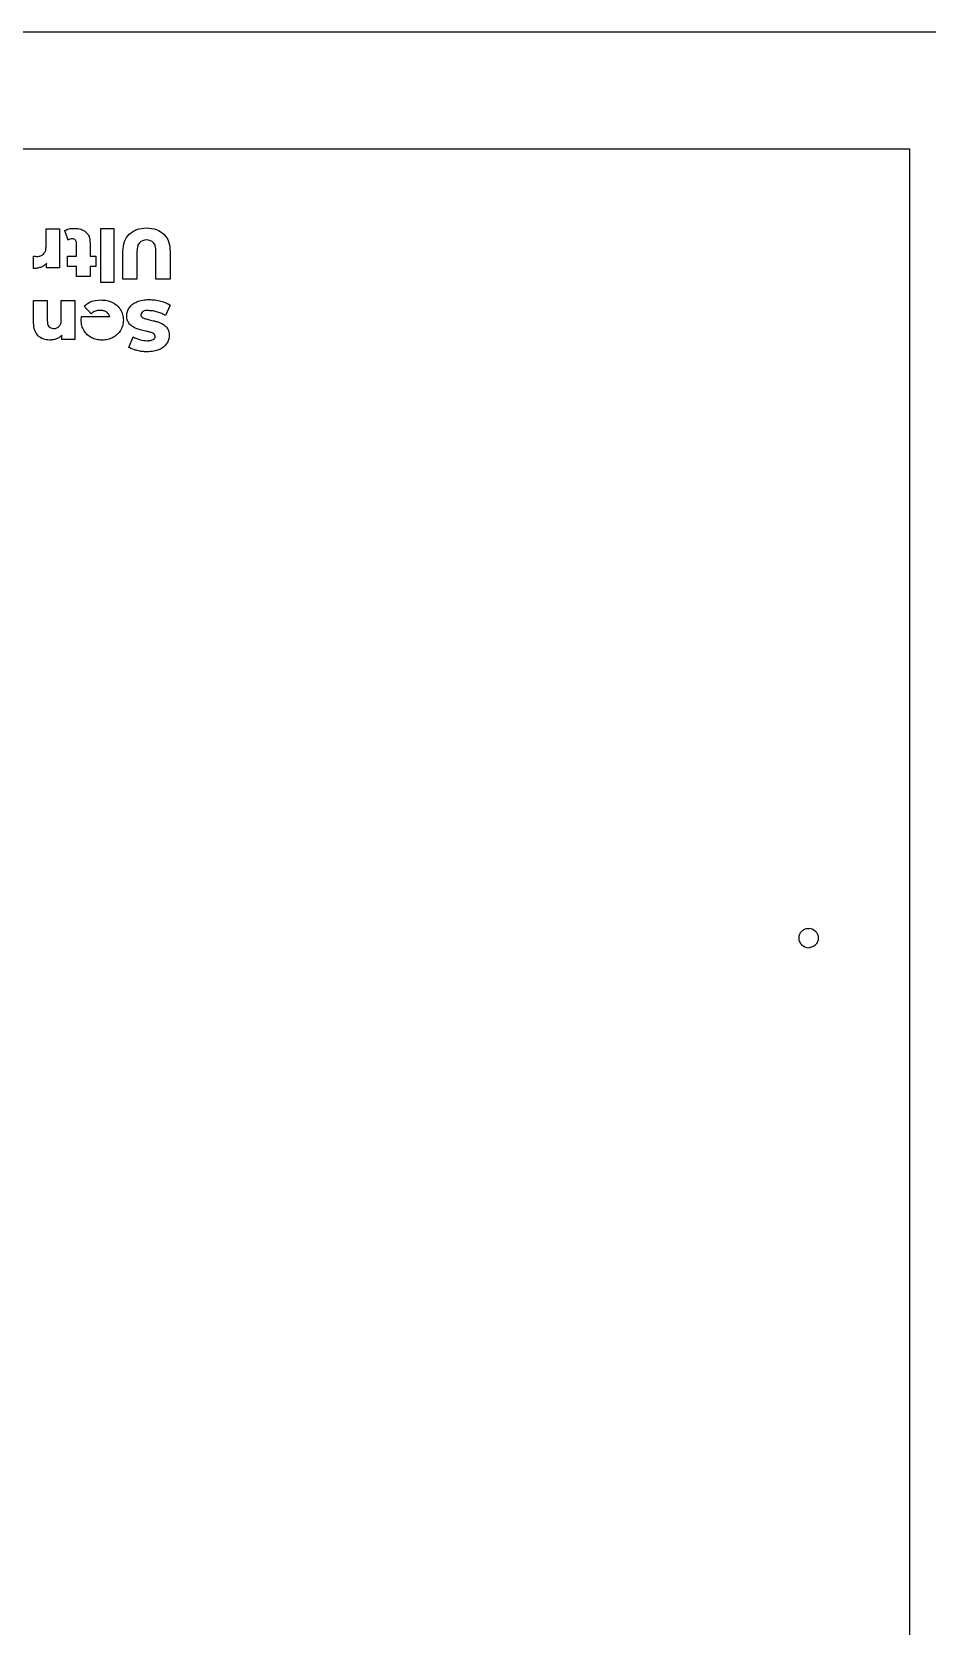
# Model space of a CAD drawing. Header units: millimetres. Extents: x -2859 to -934, y -450 to 850.
# Drawn here: x -2484.1 to -2359.1, y 628 to 850.5 of the extents above; entities that cross this region are included whole.
import ezdxf

# ---------------------------------------------------------------- set-up
doc = ezdxf.new("R2010")
doc.units = ezdxf.units.MM
doc.layers.get('0').update_dxf_attribs({"linetype": 'CONTINUOUS'})

msp = doc.modelspace()

# ---------------------------------------------------------------- linework, layer by layer
for p, q in [((-2482.12, 822.97), (-2480.22, 822.97)), ((-2482.12, 820.48), (-2482.12, 822.97)), ((-2480.22, 822.97), (-2480.22, 817.55)), ((-2479.02, 821.42), (-2479.49, 822.75)), ((-2483.85, 817.46), (-2483.85, 819.17)), ((-2479.11, 817.75), (-2479.11, 819.17)), ((-2479.11, 819.17), (-2477.87, 819.17)), ((-2477.87, 819.17), (-2477.87, 820.97)), ((-2475.97, 820.99), (-2475.97, 819.17)), ((-2475.97, 819.17), (-2475.18, 819.17)), ((-2475.18, 819.17), (-2475.18, 817.75)), ((-2471.37, 815.97), (-2471.37, 819.85)), ((-2469.42, 819.79), (-2469.42, 815.97)), ((-2466.77, 815.97), (-2466.77, 819.79)), ((-2464.79, 819.85), (-2464.79, 815.97)), ((-2482.03, 817.55), (-2482.03, 818.2)), ((-2480.22, 817.55), (-2482.03, 817.55)), ((-2477.87, 817.75), (-2479.11, 817.75)), ((-2477.87, 816.34), (-2477.87, 817.75)), ((-2475.18, 817.75), (-2475.97, 817.75)), ((-2475.97, 817.75), (-2475.97, 816.34)), ((-2475.97, 816.34), (-2477.87, 816.34)), ((-2469.42, 815.97), (-2471.37, 815.97)), ((-2464.79, 815.97), (-2466.77, 815.97)), ((-2483.85, 809.87), (-2483.85, 812.97)), ((-2483.85, 812.97), (-2481.95, 812.97)), ((-2481.95, 812.97), (-2481.95, 810.18)), ((-2479.98, 810.35), (-2479.98, 812.97)), ((-2479.98, 812.97), (-2478.08, 812.97)), ((-2478.08, 812.97), (-2478.08, 807.55)), ((-2464.79, 812.34), (-2465.44, 810.88)), ((-2477.17, 810.74), (-2473.23, 810.74)), ((-2475.81, 811.14), (-2476.81, 812.18)), ((-2479.89, 807.55), (-2479.89, 808.14)), ((-2470.55, 806.44), (-2469.94, 807.91)), ((-2478.08, 807.55), (-2479.89, 807.55))]:
    msp.add_line(p, q)
for points in [[(-1934.41, 850.48), (-1934.41, -449.52), (-2859.41, -449.52), (-2859.41, 850.48)], [(-2361.56, 414.15), (-2761.56, 414.15), (-2761.56, 834.15), (-2361.56, 834.15)], [(-2472.62, 815.55), (-2472.62, 822.97), (-2474.52, 822.97), (-2474.52, 815.55)]]:
    msp.add_lwpolyline(points, close=True)
for radius, start, end in [(1.17, 44.4755, 90.002), (1.5, 224.4799, 269.9975)]:
    msp.add_arc((-2375.56, 724.15), radius, start, end)
for points, knots in [([(-2479.49, 822.75), (-2479.4, 822.8), (-2479.22, 822.9), (-2479.01, 822.96), (-2478.9, 822.98)], [0, 0, 0, 0, 0.02973979, 0.06307253, 0.06307253, 0.06307253, 0.06307253]), ([(-2478.44, 821.59), (-2478.54, 821.59), (-2478.75, 821.58), (-2478.93, 821.47), (-2479.02, 821.42)], [0, 0, 0, 0, 0.03129, 0.06114896, 0.06114896, 0.06114896, 0.06114896]), ([(-2478.9, 822.98), (-2478.79, 823.01), (-2478.54, 823.06), (-2478.3, 823.06), (-2478.17, 823.06)], [0, 0, 0, 0, 0.03612682, 0.07405452, 0.07405452, 0.07405452, 0.07405452]), ([(-2478.02, 821.43), (-2478.08, 821.48), (-2478.2, 821.58), (-2478.36, 821.59), (-2478.44, 821.59)], [0, 0, 0, 0, 0.02194671, 0.04568281, 0.04568281, 0.04568281, 0.04568281]), ([(-2478.17, 823.06), (-2477.85, 823.05), (-2477.25, 823.03), (-2476.76, 822.7), (-2476.54, 822.54)], [0, 0, 0, 0, 0.0946472, 0.1741238, 0.1741238, 0.1741238, 0.1741238]), ([(-2477.87, 820.97), (-2477.87, 821.06), (-2477.88, 821.23), (-2477.98, 821.37), (-2478.02, 821.43)], [0, 0, 0, 0, 0.02616356, 0.04897322, 0.04897322, 0.04897322, 0.04897322]), ([(-2476.54, 822.54), (-2476.37, 822.34), (-2476.01, 821.89), (-2475.98, 821.31), (-2475.97, 820.99)], [0, 0, 0, 0, 0.0775894, 0.1689576, 0.1689576, 0.1689576, 0.1689576]), ([(-2471.37, 819.85), (-2471.34, 820.33), (-2471.3, 821.23), (-2470.76, 821.94), (-2470.5, 822.26)], [0, 0, 0, 0, 0.1399311, 0.2614479, 0.2614479, 0.2614479, 0.2614479]), ([(-2470.5, 822.26), (-2470.17, 822.51), (-2469.45, 823.05), (-2468.56, 823.09), (-2468.08, 823.11)], [0, 0, 0, 0, 0.1218773, 0.2621216, 0.2621216, 0.2621216, 0.2621216]), ([(-2468.1, 821.47), (-2468.48, 821.38), (-2469.33, 821.18), (-2469.39, 820.28), (-2469.42, 819.79)], [0, 0, 0, 0, 0.1075407, 0.2377905, 0.2377905, 0.2377905, 0.2377905]), ([(-2466.77, 819.79), (-2466.8, 820.28), (-2466.86, 821.18), (-2467.71, 821.38), (-2468.1, 821.47)], [0, 0, 0, 0, 0.1303134, 0.2385449, 0.2385449, 0.2385449, 0.2385449]), ([(-2468.08, 823.11), (-2467.6, 823.09), (-2466.7, 823.05), (-2465.99, 822.51), (-2465.65, 822.26)], [0, 0, 0, 0, 0.1402443, 0.2621216, 0.2621216, 0.2621216, 0.2621216]), ([(-2465.65, 822.26), (-2465.4, 821.94), (-2464.86, 821.23), (-2464.81, 820.33), (-2464.79, 819.85)], [0, 0, 0, 0, 0.1215168, 0.2614479, 0.2614479, 0.2614479, 0.2614479]), ([(-2483.85, 819.17), (-2483.77, 819.17), (-2483.63, 819.15), (-2483.48, 819.15), (-2483.42, 819.14)], [0, 0, 0, 0, 0.02385641, 0.04312093, 0.04312093, 0.04312093, 0.04312093]), ([(-2483.42, 819.14), (-2483.23, 819.15), (-2482.88, 819.17), (-2482.6, 819.38), (-2482.46, 819.47)], [0, 0, 0, 0, 0.0549974, 0.1029955, 0.1029955, 0.1029955, 0.1029955]), ([(-2482.46, 819.47), (-2482.36, 819.61), (-2482.14, 819.91), (-2482.13, 820.28), (-2482.12, 820.48)], [0, 0, 0, 0, 0.049118, 0.1089925, 0.1089925, 0.1089925, 0.1089925]), ([(-2482.78, 817.65), (-2482.95, 817.6), (-2483.29, 817.48), (-2483.66, 817.47), (-2483.85, 817.46)], [0, 0, 0, 0, 0.051769, 0.1085826, 0.1085826, 0.1085826, 0.1085826]), ([(-2482.03, 818.2), (-2482.13, 818.09), (-2482.35, 817.85), (-2482.64, 817.72), (-2482.78, 817.65)], [0, 0, 0, 0, 0.04649765, 0.09455265, 0.09455265, 0.09455265, 0.09455265]), ([(-2476.81, 812.18), (-2476.5, 812.44), (-2475.83, 812.99), (-2474.96, 813.04), (-2474.5, 813.06)], [0, 0, 0, 0, 0.1175311, 0.2530784, 0.2530784, 0.2530784, 0.2530784]), ([(-2474.5, 813.06), (-2474.2, 813.05), (-2473.62, 813.03), (-2473.08, 812.81), (-2472.83, 812.7)], [0, 0, 0, 0, 0.0897027, 0.1720073, 0.1720073, 0.1720073, 0.1720073]), ([(-2472.83, 812.7), (-2472.6, 812.58), (-2472.16, 812.32), (-2471.86, 811.91), (-2471.71, 811.7)], [0, 0, 0, 0, 0.0770002, 0.1512776, 0.1512776, 0.1512776, 0.1512776]), ([(-2470.49, 811.99), (-2470.35, 812.16), (-2470.06, 812.51), (-2469.65, 812.7), (-2469.44, 812.81)], [0, 0, 0, 0, 0.0633923, 0.1342493, 0.1342493, 0.1342493, 0.1342493]), ([(-2469.44, 812.81), (-2469.18, 812.9), (-2468.63, 813.09), (-2468.05, 813.11), (-2467.74, 813.11)], [0, 0, 0, 0, 0.0808055, 0.1736192, 0.1736192, 0.1736192, 0.1736192]), ([(-2467.74, 813.11), (-2467.46, 813.11), (-2466.9, 813.09), (-2466.36, 812.97), (-2466.09, 812.9)], [0, 0, 0, 0, 0.0839144, 0.1666769, 0.1666769, 0.1666769, 0.1666769]), ([(-2466.09, 812.9), (-2465.84, 812.83), (-2465.38, 812.7), (-2464.98, 812.46), (-2464.79, 812.34)], [0, 0, 0, 0, 0.0765278, 0.1420907, 0.1420907, 0.1420907, 0.1420907]), ([(-2481.95, 810.18), (-2481.93, 809.86), (-2481.89, 809.27), (-2481.32, 809.14), (-2481.06, 809.07)], [0, 0, 0, 0, 0.086172, 0.1584605, 0.1584605, 0.1584605, 0.1584605]), ([(-2480.27, 809.39), (-2480.19, 809.52), (-2480, 809.81), (-2479.99, 810.16), (-2479.98, 810.35)], [0, 0, 0, 0, 0.0457113, 0.1021948, 0.1021948, 0.1021948, 0.1021948]), ([(-2477.2, 810.27), (-2477.2, 810.32), (-2477.19, 810.47), (-2477.18, 810.63), (-2477.17, 810.74)], [0, 0, 0, 0, 0.01277207, 0.04709586, 0.04709586, 0.04709586, 0.04709586]), ([(-2476.81, 808.77), (-2476.93, 809), (-2477.16, 809.47), (-2477.19, 810), (-2477.2, 810.27)], [0, 0, 0, 0, 0.0751443, 0.1568383, 0.1568383, 0.1568383, 0.1568383]), ([(-2475.23, 811.5), (-2475.33, 811.46), (-2475.54, 811.37), (-2475.72, 811.22), (-2475.81, 811.14)], [0, 0, 0, 0, 0.03208801, 0.06808821, 0.06808821, 0.06808821, 0.06808821]), ([(-2474.56, 811.61), (-2474.68, 811.61), (-2474.91, 811.61), (-2475.13, 811.54), (-2475.23, 811.5)], [0, 0, 0, 0, 0.03647873, 0.06867861, 0.06867861, 0.06867861, 0.06867861]), ([(-2473.69, 811.39), (-2473.82, 811.46), (-2474.09, 811.6), (-2474.4, 811.61), (-2474.56, 811.61)], [0, 0, 0, 0, 0.04237964, 0.09033562, 0.09033562, 0.09033562, 0.09033562]), ([(-2473.23, 810.74), (-2473.28, 810.88), (-2473.37, 811.13), (-2473.59, 811.31), (-2473.69, 811.39)], [0, 0, 0, 0, 0.04109629, 0.08088521, 0.08088521, 0.08088521, 0.08088521]), ([(-2471.71, 811.7), (-2471.6, 811.48), (-2471.36, 811.03), (-2471.33, 810.52), (-2471.32, 810.25)], [0, 0, 0, 0, 0.0744023, 0.151785, 0.151785, 0.151785, 0.151785]), ([(-2471.32, 810.25), (-2471.33, 810), (-2471.36, 809.49), (-2471.59, 809.04), (-2471.7, 808.82)], [0, 0, 0, 0, 0.076483, 0.1500147, 0.1500147, 0.1500147, 0.1500147]), ([(-2470.84, 810.85), (-2470.82, 811.06), (-2470.8, 811.47), (-2470.59, 811.82), (-2470.49, 811.99)], [0, 0, 0, 0, 0.0606347, 0.1206768, 0.1206768, 0.1206768, 0.1206768]), ([(-2470.45, 809.7), (-2470.57, 809.86), (-2470.81, 810.21), (-2470.83, 810.63), (-2470.84, 810.85)], [0, 0, 0, 0, 0.057847, 0.1239268, 0.1239268, 0.1239268, 0.1239268]), ([(-2467.75, 811.57), (-2468.07, 811.59), (-2468.59, 811.61), (-2468.81, 811.17), (-2468.89, 811)], [0, 0, 0, 0, 0.0866794, 0.1380585, 0.1380585, 0.1380585, 0.1380585]), ([(-2468.89, 811), (-2468.87, 810.91), (-2468.84, 810.71), (-2468.66, 810.61), (-2468.56, 810.56)], [0, 0, 0, 0, 0.02735931, 0.0578844, 0.0578844, 0.0578844, 0.0578844]), ([(-2468.56, 810.56), (-2468.42, 810.51), (-2468.08, 810.38), (-2467.73, 810.3), (-2467.52, 810.25)], [0, 0, 0, 0, 0.04491, 0.1089698, 0.1089698, 0.1089698, 0.1089698]), ([(-2466.53, 811.38), (-2466.73, 811.44), (-2467.13, 811.55), (-2467.55, 811.57), (-2467.75, 811.57)], [0, 0, 0, 0, 0.0631293, 0.1238155, 0.1238155, 0.1238155, 0.1238155]), ([(-2467.52, 810.25), (-2467.28, 810.2), (-2466.83, 810.1), (-2466.4, 809.96), (-2466.2, 809.89)], [0, 0, 0, 0, 0.0746116, 0.1370337, 0.1370337, 0.1370337, 0.1370337]), ([(-2465.44, 810.88), (-2465.61, 810.98), (-2465.95, 811.19), (-2466.33, 811.32), (-2466.53, 811.38)], [0, 0, 0, 0, 0.0579617, 0.1202278, 0.1202278, 0.1202278, 0.1202278]), ([(-2483.23, 808.06), (-2483.41, 808.31), (-2483.81, 808.84), (-2483.83, 809.51), (-2483.85, 809.87)], [0, 0, 0, 0, 0.0882615, 0.1951233, 0.1951233, 0.1951233, 0.1951233]), ([(-2481.61, 807.46), (-2481.92, 807.49), (-2482.53, 807.52), (-2483.01, 807.89), (-2483.23, 808.06)], [0, 0, 0, 0, 0.0923512, 0.1767277, 0.1767277, 0.1767277, 0.1767277]), ([(-2481.06, 809.07), (-2480.91, 809.09), (-2480.61, 809.11), (-2480.38, 809.3), (-2480.27, 809.39)], [0, 0, 0, 0, 0.04484443, 0.08676858, 0.08676858, 0.08676858, 0.08676858]), ([(-2479.89, 808.14), (-2480, 808.04), (-2480.23, 807.83), (-2480.51, 807.7), (-2480.65, 807.64)], [0, 0, 0, 0, 0.04553309, 0.09177042, 0.09177042, 0.09177042, 0.09177042]), ([(-2475.77, 807.8), (-2475.98, 807.92), (-2476.4, 808.17), (-2476.67, 808.57), (-2476.81, 808.77)], [0, 0, 0, 0, 0.0719498, 0.1440253, 0.1440253, 0.1440253, 0.1440253]), ([(-2474.3, 807.46), (-2474.56, 807.48), (-2475.07, 807.5), (-2475.54, 807.7), (-2475.77, 807.8)], [0, 0, 0, 0, 0.0777027, 0.1518399, 0.1518399, 0.1518399, 0.1518399]), ([(-2472.77, 807.82), (-2473.01, 807.72), (-2473.49, 807.5), (-2474.03, 807.48), (-2474.3, 807.46)], [0, 0, 0, 0, 0.0771302, 0.1583801, 0.1583801, 0.1583801, 0.1583801]), ([(-2471.7, 808.82), (-2471.85, 808.62), (-2472.13, 808.21), (-2472.56, 807.96), (-2472.77, 807.82)], [0, 0, 0, 0, 0.072876, 0.1471299, 0.1471299, 0.1471299, 0.1471299]), ([(-2469.54, 809.08), (-2469.71, 809.16), (-2470.05, 809.31), (-2470.32, 809.57), (-2470.45, 809.7)], [0, 0, 0, 0, 0.0551232, 0.1109315, 0.1109315, 0.1109315, 0.1109315]), ([(-2469.94, 807.91), (-2469.62, 807.76), (-2469, 807.46), (-2468.32, 807.4), (-2468, 807.37)], [0, 0, 0, 0, 0.1065012, 0.2029507, 0.2029507, 0.2029507, 0.2029507]), ([(-2468.22, 808.71), (-2468.46, 808.77), (-2468.91, 808.87), (-2469.35, 809.01), (-2469.54, 809.08)], [0, 0, 0, 0, 0.0752191, 0.137522, 0.137522, 0.137522, 0.137522]), ([(-2467.19, 808.42), (-2467.33, 808.48), (-2467.66, 808.6), (-2468.01, 808.67), (-2468.22, 808.71)], [0, 0, 0, 0, 0.0441149, 0.1071159, 0.1071159, 0.1071159, 0.1071159]), ([(-2466.87, 808), (-2466.89, 808.09), (-2466.92, 808.29), (-2467.1, 808.38), (-2467.19, 808.42)], [0, 0, 0, 0, 0.02577306, 0.05547574, 0.05547574, 0.05547574, 0.05547574]), ([(-2467.14, 807.55), (-2467.06, 807.61), (-2466.91, 807.73), (-2466.88, 807.91), (-2466.87, 808)], [0, 0, 0, 0, 0.02854957, 0.05480701, 0.05480701, 0.05480701, 0.05480701]), ([(-2466.2, 809.89), (-2466.03, 809.81), (-2465.69, 809.66), (-2465.42, 809.4), (-2465.29, 809.26)], [0, 0, 0, 0, 0.0554026, 0.1112715, 0.1112715, 0.1112715, 0.1112715]), ([(-2465.29, 809.26), (-2465.18, 809.1), (-2464.94, 808.75), (-2464.92, 808.33), (-2464.91, 808.1)], [0, 0, 0, 0, 0.057987, 0.1241724, 0.1241724, 0.1241724, 0.1241724]), ([(-2464.91, 808.1), (-2464.92, 807.9), (-2464.95, 807.49), (-2465.16, 807.13), (-2465.26, 806.95)], [0, 0, 0, 0, 0.0615006, 0.1221055, 0.1221055, 0.1221055, 0.1221055]), ([(-2480.65, 807.64), (-2480.8, 807.59), (-2481.11, 807.48), (-2481.44, 807.47), (-2481.61, 807.46)], [0, 0, 0, 0, 0.04783582, 0.09802693, 0.09802693, 0.09802693, 0.09802693]), ([(-2469.37, 805.99), (-2469.58, 806.05), (-2469.99, 806.15), (-2470.37, 806.35), (-2470.55, 806.44)], [0, 0, 0, 0, 0.065839, 0.126836, 0.126836, 0.126836, 0.126836]), ([(-2468.01, 805.83), (-2468.24, 805.84), (-2468.7, 805.85), (-2469.14, 805.94), (-2469.37, 805.99)], [0, 0, 0, 0, 0.0686095, 0.1371032, 0.1371032, 0.1371032, 0.1371032]), ([(-2466.3, 806.13), (-2466.56, 806.05), (-2467.11, 805.86), (-2467.7, 805.84), (-2468.01, 805.83)], [0, 0, 0, 0, 0.08058, 0.1740066, 0.1740066, 0.1740066, 0.1740066]), ([(-2468, 807.37), (-2467.83, 807.38), (-2467.53, 807.38), (-2467.25, 807.5), (-2467.14, 807.55)], [0, 0, 0, 0, 0.05118731, 0.0885673, 0.0885673, 0.0885673, 0.0885673]), ([(-2465.26, 806.95), (-2465.4, 806.78), (-2465.68, 806.44), (-2466.09, 806.24), (-2466.3, 806.13)], [0, 0, 0, 0, 0.0634875, 0.1338945, 0.1338945, 0.1338945, 0.1338945]), ([(-2376.63, 723.1), (-2376.75, 723.24), (-2376.83, 723.4), (-2376.89, 723.58), (-2376.95, 723.76), (-2376.97, 723.95), (-2376.95, 724.15), (-2376.93, 724.36), (-2376.87, 724.52), (-2376.81, 724.64), (-2376.73, 724.79), (-2376.63, 724.92), (-2376.5, 725.03), (-2376.38, 725.13), (-2376.24, 725.22), (-2376.07, 725.28), (-2375.98, 725.3), (-2375.9, 725.32), (-2375.81, 725.33), (-2375.73, 725.34), (-2375.64, 725.34), (-2375.56, 725.33), (-2375.56, 725.33), (-2375.56, 725.33), (-2375.56, 725.33)], [0, 0, 0, 0, 0.0546728, 0.0546728, 0.0546728, 0.1125043, 0.1125043, 0.1125043, 0.1772621, 0.1772621, 0.1772621, 0.2553304, 0.2553304, 0.2553304, 0.3290979, 0.3290979, 0.3290979, 0.3662446, 0.3662446, 0.3662446, 0.4009092, 0.4009092, 0.4009092, 0.400915, 0.400915, 0.400915, 0.400915]), ([(-2374.72, 724.97), (-2374.72, 724.97), (-2374.72, 724.97), (-2374.72, 724.97), (-2374.6, 724.88), (-2374.5, 724.76), (-2374.42, 724.62), (-2374.35, 724.48), (-2374.3, 724.33), (-2374.28, 724.17), (-2374.27, 724.07), (-2374.26, 723.91), (-2374.31, 723.72), (-2374.35, 723.55), (-2374.42, 723.39), (-2374.52, 723.24), (-2374.6, 723.13), (-2374.72, 722.99), (-2374.91, 722.87), (-2375.01, 722.81), (-2375.12, 722.76), (-2375.23, 722.72), (-2375.34, 722.69), (-2375.45, 722.66), (-2375.56, 722.65)], [-0.0000041, -0.0000041, -0.0000041, -0.0000041, 0, 0, 0, 0.046957, 0.046957, 0.046957, 0.0947811, 0.0947811, 0.0947811, 0.1251025, 0.1251025, 0.1251025, 0.1527863, 0.1527863, 0.1527863, 0.1743865, 0.1743865, 0.1743865, 0.1854296, 0.1854296, 0.1854296, 0.1961151, 0.1961151, 0.1961151, 0.1961151])]:
    msp.add_open_spline(points, degree=3, knots=knots)

doc.saveas('drawing.dxf')
